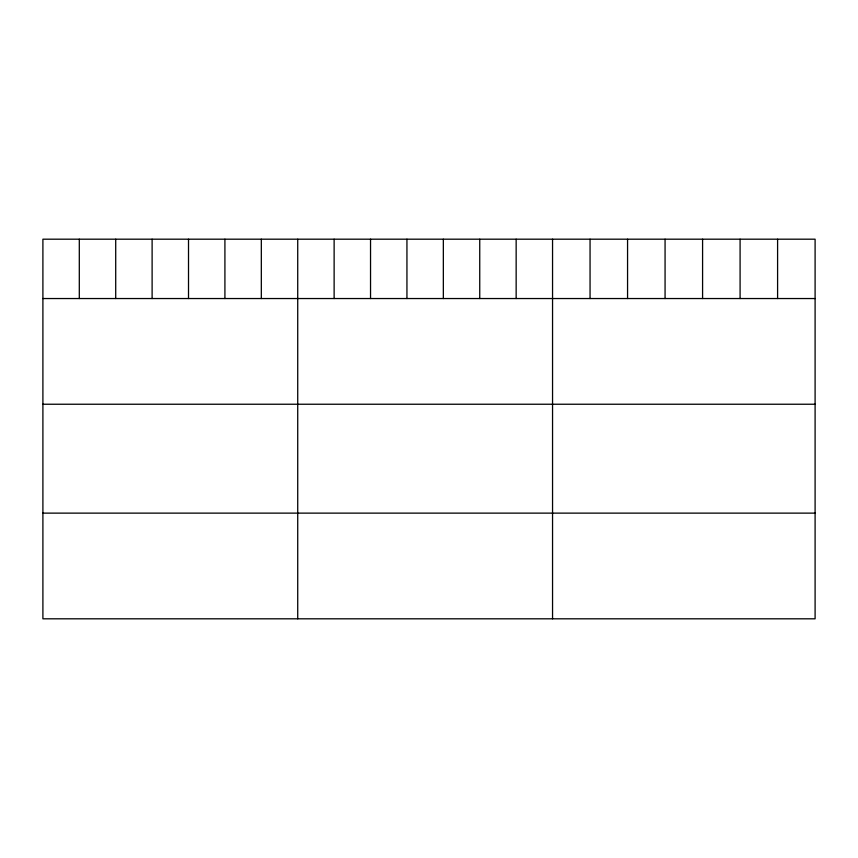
<?xml version="1.0" encoding="UTF-8"?>
<svg xmlns="http://www.w3.org/2000/svg" width="858" height="858" viewBox="0 0 858 858"><rect width="100%" height="100%" fill="white"/><g stroke="black" fill="none" stroke-linecap="round" stroke-linejoin="round"><path stroke-width="1.29" d="M815.1 298.541L815.1 618.811L42.9 618.811L42.9 239.189L815.1 239.189L815.1 298.541L42.9 298.541M42.9 404.236L815.1 404.236M42.9 513.127L815.1 513.127M777.595 239.189L777.595 298.541M740.089 239.189L740.089 298.541M702.584 239.189L702.584 298.541M665.068 239.189L665.068 298.541M627.563 239.189L627.563 298.541M590.057 239.189L590.057 298.541M552.552 239.189L552.552 618.811M516.151 239.189L516.151 298.541M479.74 239.189L479.74 298.541M443.339 239.189L443.339 298.541M406.939 239.189L406.939 298.541M370.538 239.189L370.538 298.541M334.127 239.189L334.127 298.541M297.726 239.189L297.726 618.811M261.325 239.189L261.325 298.541M224.914 239.189L224.914 298.541M188.513 239.189L188.513 298.541M152.113 239.189L152.113 298.541M115.712 239.189L115.712 298.541M79.301 239.189L79.301 298.541"/></g></svg>
